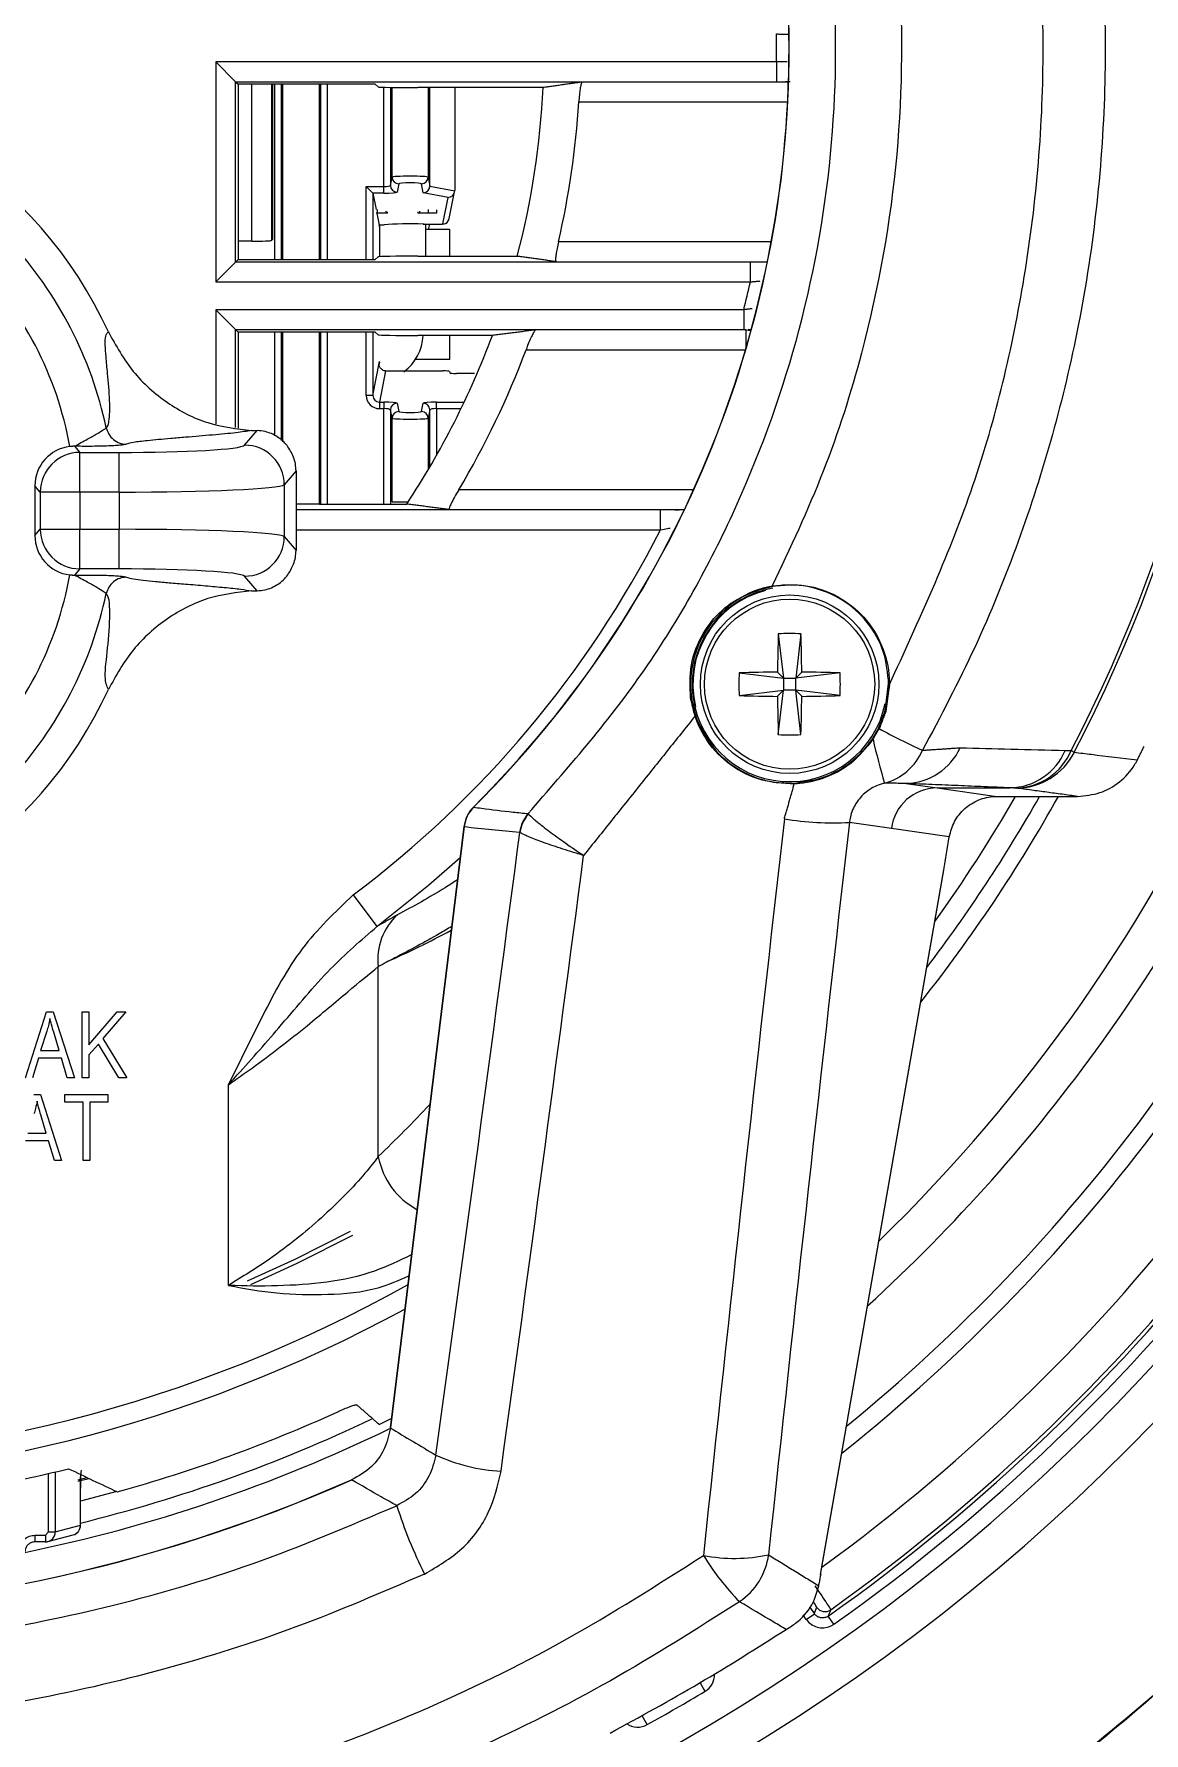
# Model space of a CAD drawing. Extents: x 11 to 120, y 2 to 94.
# Drawn here: x 114.49 to 116.169, y 37.97 to 40.54 of the extents above; entities that cross this region are included whole.
import ezdxf

# ---------------------------------------------------------------- set-up
doc = ezdxf.new("R2010")
doc.units = 0
doc.header["$MEASUREMENT"] = 0
doc.linetypes.add('SLD-Solid', pattern=[0])
doc.layers.add('OBJECT', color=7, linetype='CONTINUOUS')

msp = doc.modelspace()

# ---------------------------------------------------------------- linework, layer by layer
at = {"layer": 'OBJECT', "color": 7, "linetype": 'SLD-Solid', "lineweight": 15}
for p, q in [((115.6132, 40.4978), (114.7652, 40.4978)), ((114.7652, 40.4978), (114.7652, 40.165)), ((114.7652, 40.4978), (114.7952, 40.4678)), ((115.6132, 40.4978), (115.6132, 40.4678)), ((114.7952, 40.4678), (115.6132, 40.4678)), ((114.7952, 40.195), (114.7952, 40.4678)), ((114.7952, 40.4678), (114.7989, 40.4641)), ((115.0064, 40.4641), (114.7989, 40.4641)), ((114.7989, 40.4641), (114.7989, 40.1987)), ((114.8195, 40.2266), (114.8195, 40.4641)), ((114.8495, 40.4641), (114.8495, 40.2277)), ((114.8516, 40.2298), (114.8516, 40.4641)), ((114.8543, 40.1987), (114.8543, 40.4641)), ((114.8643, 40.4641), (114.8643, 40.1987)), ((114.8668, 40.1987), (114.8668, 40.4641)), ((114.9214, 40.4641), (114.9214, 40.1987)), ((114.9239, 40.1987), (114.9239, 40.4641)), ((114.9339, 40.4641), (114.9339, 40.1987)), ((115.0064, 40.4641), (115.0106, 40.4599)), ((115.0193, 40.3091), (115.0193, 40.4594)), ((115.0293, 40.4592), (115.0293, 40.3108)), ((115.0318, 40.3233), (115.0318, 40.4592)), ((115.2602, 40.4589), (115.0706, 40.4589)), ((115.0864, 40.4589), (115.0864, 40.3233)), ((115.0891, 40.3099), (115.0891, 40.4589)), ((115.1266, 40.4589), (115.1266, 40.303)), ((115.6309, 40.4673), (115.3195, 40.4673)), ((115.6309, 40.4542), (115.6309, 40.4673)), ((115.3143, 40.4373), (115.6302, 40.4373)), ((114.9928, 40.3091), (115.0193, 40.3091)), ((115.0027, 40.2991), (114.9928, 40.3091)), ((114.9928, 40.1987), (114.9928, 40.3091)), ((115.0028, 40.299), (115.0027, 40.2991)), ((115.0193, 40.2991), (115.0027, 40.2991)), ((115.0028, 40.299), (115.0077, 40.2743)), ((115.0028, 40.299), (115.0028, 40.1987)), ((115.0193, 40.2991), (115.0193, 40.3091)), ((115.0293, 40.3108), (115.0318, 40.3233)), ((115.0418, 40.3134), (115.0393, 40.3008)), ((115.0791, 40.2998), (115.0764, 40.3134)), ((115.1166, 40.2928), (115.0791, 40.2998)), ((115.0864, 40.3233), (115.0891, 40.3099)), ((115.0891, 40.3096), (115.0891, 40.3099)), ((115.0891, 40.3096), (115.1266, 40.3026)), ((115.1184, 40.2607), (115.1264, 40.301)), ((115.1266, 40.3026), (115.1266, 40.303)), ((115.0092, 40.2743), (115.0092, 40.2689)), ((115.0864, 40.2743), (115.0864, 40.2689)), ((115.0991, 40.2738), (115.0991, 40.2689)), ((115.1086, 40.2527), (115.1166, 40.2928)), ((115.0092, 40.2689), (115.0077, 40.2689)), ((115.0088, 40.2689), (115.0123, 40.2513)), ((115.0224, 40.2689), (115.0092, 40.2689)), ((115.0123, 40.2513), (115.0199, 40.2513)), ((115.0128, 40.2487), (115.0123, 40.2513)), ((115.0128, 40.2513), (115.0128, 40.2031)), ((115.0224, 40.2719), (115.0224, 40.2689)), ((115.0247, 40.2689), (115.0224, 40.2689)), ((115.0247, 40.2689), (115.0247, 40.2709)), ((115.0709, 40.2709), (115.0709, 40.2689)), ((115.0732, 40.2689), (115.0709, 40.2689)), ((115.0732, 40.2719), (115.0732, 40.2689)), ((115.0864, 40.2689), (115.0732, 40.2689)), ((115.0787, 40.2523), (115.1036, 40.2523)), ((115.0803, 40.2523), (115.1036, 40.2523)), ((115.0828, 40.2039), (115.0828, 40.2523)), ((115.0991, 40.2689), (115.0864, 40.2689)), ((115.0871, 40.2443), (115.0891, 40.2523)), ((115.1036, 40.2523), (115.1086, 40.2527)), ((115.1036, 40.2523), (115.1036, 40.2523)), ((115.1177, 40.2592), (115.1184, 40.2607)), ((114.8195, 40.2266), (114.7989, 40.2266)), ((114.8495, 40.2277), (114.8516, 40.2298)), ((115.119, 40.2443), (115.0828, 40.2443)), ((115.119, 40.2039), (115.119, 40.2443)), ((115.6054, 40.2255), (115.2835, 40.2255)), ((114.7952, 40.195), (114.7989, 40.1987)), ((114.7989, 40.1987), (115.0064, 40.1987)), ((115.0106, 40.2029), (115.0064, 40.1987)), ((115.0706, 40.2039), (115.2213, 40.2039)), ((114.7652, 40.165), (114.7952, 40.195)), ((115.5738, 40.195), (114.7952, 40.195)), ((115.2799, 40.1955), (115.5996, 40.1955)), ((115.5738, 40.165), (115.5738, 40.195)), ((114.7652, 40.165), (115.5738, 40.165)), ((115.5636, 40.1228), (114.7652, 40.1228)), ((114.7652, 40.1228), (114.7952, 40.0928)), ((114.7652, 40.1228), (114.7652, 39.9499)), ((115.5636, 40.1228), (115.5636, 40.0928)), ((114.7952, 40.0928), (115.5636, 40.0928)), ((114.7952, 40.0928), (114.7989, 40.0891)), ((114.7952, 39.9445), (114.7952, 40.0928)), ((115.0064, 40.0891), (114.7989, 40.0891)), ((114.7989, 40.0891), (114.7989, 39.9438)), ((114.8543, 39.9323), (114.8543, 40.0891)), ((114.8643, 40.0891), (114.8643, 39.9252)), ((114.8668, 39.923), (114.8668, 40.0891)), ((114.9214, 40.0891), (114.9214, 39.8289)), ((114.9239, 39.8289), (114.9239, 40.0891)), ((114.9339, 40.0891), (114.9339, 39.8289)), ((114.9928, 39.9933), (114.9928, 40.0891)), ((115.0028, 40.0891), (115.0028, 39.9933)), ((115.0064, 40.0891), (115.0106, 40.0849)), ((115.1835, 40.0839), (115.0706, 40.0839)), ((115.119, 40.0475), (115.119, 40.0839)), ((115.5674, 40.0923), (115.249, 40.0923)), ((115.5674, 40.0654), (115.5674, 40.0923)), ((115.575, 40.0924), (115.5704, 40.0928)), ((115.0028, 39.9933), (115.013, 40.0447)), ((115.013, 40.0439), (115.0123, 40.0404)), ((115.119, 40.0475), (115.0666, 40.0475)), ((115.2344, 40.0623), (115.5665, 40.0623)), ((115.0221, 40.0304), (115.0127, 39.9832)), ((115.0217, 40.0304), (115.0221, 40.0304)), ((115.0221, 40.0304), (115.1087, 40.0304)), ((115.1187, 40.0295), (115.1191, 40.0273)), ((115.0028, 39.9933), (114.9928, 39.9933)), ((115.0127, 39.9832), (115.0193, 39.9832)), ((115.0127, 39.9832), (115.0127, 39.9732)), ((115.0193, 39.9732), (115.0127, 39.9732)), ((115.0193, 39.9832), (115.0193, 39.9732)), ((115.0193, 39.8289), (115.0193, 39.9732)), ((115.0293, 39.9715), (115.0293, 39.8289)), ((115.0318, 39.9589), (115.0293, 39.9715)), ((115.0393, 39.9815), (115.0418, 39.9688)), ((115.0764, 39.9688), (115.0789, 39.9815)), ((115.0889, 39.9715), (115.0864, 39.9589)), ((115.0889, 39.885), (115.0889, 39.9715)), ((115.0989, 39.9732), (115.0989, 39.9832)), ((115.0989, 39.9832), (115.141, 39.9832)), ((115.0989, 39.9732), (115.0989, 39.9023)), ((115.1362, 39.9732), (115.0989, 39.9732)), ((114.8088, 39.918), (114.8277, 39.94)), ((115.0318, 39.8325), (115.0318, 39.9589)), ((115.0864, 39.9589), (115.0864, 39.8807)), ((114.5515, 39.9164), (114.5595, 39.907)), ((114.5595, 39.8471), (114.5595, 39.907)), ((114.5595, 39.907), (114.6191, 39.907)), ((114.6191, 39.8471), (114.6191, 39.907)), ((114.8866, 39.879), (114.8687, 39.8581)), ((114.8866, 39.879), (114.8866, 39.8189)), ((114.4996, 39.8471), (114.4916, 39.8565)), ((114.4916, 39.8565), (114.4916, 39.7813)), ((114.4996, 39.8471), (114.4996, 39.7907)), ((114.5595, 39.8471), (114.4996, 39.8471)), ((114.5595, 39.8471), (114.5595, 39.7907)), ((114.6191, 39.8471), (114.5595, 39.8471)), ((114.6191, 39.8471), (114.6191, 39.7907)), ((114.8687, 39.8581), (114.8687, 39.7797)), ((115.4878, 39.8505), (115.1327, 39.8505)), ((115.4379, 39.82), (114.8866, 39.82)), ((114.8866, 39.8189), (114.8866, 39.7588)), ((114.922, 39.8289), (115.0539, 39.8289)), ((115.1186, 39.8205), (115.4739, 39.8205)), ((115.4379, 39.79), (115.4379, 39.82)), ((114.4916, 39.7813), (114.4996, 39.7907)), ((114.4996, 39.7907), (114.5595, 39.7907)), ((114.5595, 39.7907), (114.6191, 39.7907)), ((114.5595, 39.7308), (114.5595, 39.7907)), ((114.6191, 39.7308), (114.6191, 39.7907)), ((114.8866, 39.79), (115.4379, 39.79)), ((114.8687, 39.7797), (114.8866, 39.7588)), ((114.5595, 39.7308), (114.5515, 39.7214)), ((114.6191, 39.7308), (114.5595, 39.7308)), ((114.8277, 39.6978), (114.8088, 39.7198)), ((115.5549, 39.6844), (115.5448, 39.6777)), ((115.616, 39.6327), (115.6238, 39.5657)), ((115.6502, 39.6327), (115.6423, 39.5657)), ((115.5568, 39.5735), (115.6238, 39.5657)), ((115.6238, 39.5657), (115.6147, 39.5748)), ((115.6238, 39.5657), (115.6238, 39.5472)), ((115.6238, 39.5657), (115.6423, 39.5657)), ((115.6515, 39.5748), (115.6423, 39.5657)), ((115.7094, 39.5735), (115.6423, 39.5657)), ((115.6423, 39.5472), (115.6423, 39.5657)), ((115.5568, 39.5393), (115.6238, 39.5472)), ((115.6147, 39.5381), (115.6238, 39.5472)), ((115.616, 39.4801), (115.6238, 39.5472)), ((115.6423, 39.5472), (115.6238, 39.5472)), ((115.6423, 39.5472), (115.6515, 39.5381)), ((115.7094, 39.5393), (115.6423, 39.5472)), ((115.6502, 39.4801), (115.6423, 39.5472)), ((116.0589, 39.456), (116.0637, 39.4535)), ((115.8093, 39.4063), (115.8561, 39.3996)), ((115.8561, 39.3996), (115.9667, 39.3996)), ((115.8561, 39.3996), (115.9464, 39.3867)), ((115.9464, 39.3867), (116.0685, 39.3867)), ((115.1549, 39.3706), (115.155, 39.3704)), ((115.1405, 39.3412), (115.0288, 38.4315)), ((115.1409, 39.3412), (115.0292, 38.4314)), ((115.1409, 39.3412), (115.1405, 39.3412)), ((115.7871, 39.3381), (115.7236, 39.3472)), ((115.8746, 39.3256), (115.7871, 39.3381)), ((115.68, 38.2099), (115.8662, 39.2756)), ((115.68, 38.2093), (115.8662, 39.2751)), ((115.8662, 39.2751), (115.8662, 39.2756)), ((114.9731, 39.2378), (115.009, 39.19)), ((115.0109, 38.8417), (115.0109, 39.1293)), ((114.4773, 38.9609), (114.5093, 39.0609)), ((114.5093, 39.0609), (114.5194, 39.0609)), ((114.5194, 39.0609), (114.5514, 38.9609)), ((114.5631, 38.9609), (114.5631, 39.0609)), ((114.5631, 39.0609), (114.5734, 39.0609)), ((114.5734, 39.0111), (114.6159, 39.0609)), ((114.5734, 39.0609), (114.5734, 39.0111)), ((114.6291, 39.0609), (114.5946, 39.0203)), ((114.6159, 39.0609), (114.6291, 39.0609)), ((114.5097, 39.0316), (114.5003, 39.0025)), ((114.5284, 39.0025), (114.52, 39.0299)), ((114.5946, 39.0203), (114.6306, 38.9609)), ((114.4969, 38.9908), (114.4882, 38.9609)), ((114.5318, 38.9908), (114.4969, 38.9908)), ((114.5003, 39.0025), (114.5284, 39.0025)), ((114.5406, 38.9609), (114.5318, 38.9908)), ((114.5876, 39.0121), (114.5734, 38.9956)), ((114.5734, 38.9956), (114.5734, 38.9609)), ((114.6187, 38.9609), (114.5876, 39.0121)), ((114.5514, 38.9609), (114.5406, 38.9609)), ((114.5734, 38.9609), (114.5631, 38.9609)), ((114.6306, 38.9609), (114.6187, 38.9609)), ((114.7843, 38.6471), (114.7843, 38.9506)), ((114.4898, 38.9359), (114.4999, 38.9359)), ((114.4999, 38.9359), (114.5319, 38.8359)), ((114.5371, 38.9242), (114.5371, 38.9359)), ((114.5371, 38.9359), (114.602, 38.9359)), ((114.5644, 38.9242), (114.5371, 38.9242)), ((114.5644, 38.8359), (114.5644, 38.9242)), ((114.602, 38.9242), (114.5747, 38.9242)), ((114.5747, 38.9242), (114.5747, 38.8359)), ((114.602, 38.9359), (114.602, 38.9242)), ((114.5089, 38.8775), (114.5006, 38.9049)), ((114.5123, 38.8658), (114.4774, 38.8658)), ((114.4808, 38.8775), (114.5089, 38.8775)), ((114.5211, 38.8359), (114.5123, 38.8658)), ((114.5319, 38.8359), (114.5211, 38.8359)), ((114.5747, 38.8359), (114.5644, 38.8359)), ((115.0121, 38.4368), (115.0306, 38.4458)), ((115.0292, 38.4314), (115.0288, 38.4315)), ((114.5124, 38.274), (114.5124, 38.3625)), ((114.5224, 38.3649), (114.5224, 38.274)), ((114.5568, 38.3507), (114.5734, 38.3549)), ((114.557, 38.353), (114.5703, 38.3564)), ((114.5605, 38.2841), (114.5605, 38.3405)), ((114.5606, 38.3405), (114.5605, 38.3405)), ((114.5606, 38.2841), (114.5606, 38.3405)), ((114.6155, 38.3351), (114.5606, 38.3207)), ((114.4916, 38.269), (114.5074, 38.269)), ((114.4916, 38.269), (114.4916, 38.259)), ((114.5074, 38.269), (114.5124, 38.274)), ((114.5074, 38.269), (114.5074, 38.259)), ((114.5112, 38.2595), (114.5494, 38.2696)), ((114.5124, 38.274), (114.5224, 38.274)), ((114.5224, 38.274), (114.5605, 38.2841)), ((114.5606, 38.2841), (114.5605, 38.2841)), ((114.5074, 38.259), (114.4916, 38.259)), ((115.68, 38.2093), (115.68, 38.2099)), ((115.6582, 38.1418), (115.6534, 38.1487)), ((115.6582, 38.1418), (115.6705, 38.1504)), ((115.6631, 38.1609), (115.6705, 38.1504)), ((115.7001, 38.1345), (115.6915, 38.1468)), ((115.4976, 38.0457), (115.5051, 38.0331)), ((115.4098, 37.9966), (115.4176, 37.9825))]:
    msp.add_line(p, q, dxfattribs=at)
at = {"layer": 'OBJECT', "color": 7, "linetype": 'SLD-Solid', "lineweight": 15, "flags": 128}
for points in [[(115.1036, 40.2523), (115.1058, 40.2523), (115.1082, 40.2525), (115.1104, 40.2528), (115.1125, 40.2535), (115.1149, 40.2549), (115.1169, 40.2572), (115.1177, 40.2592)], [(115.1086, 40.2527), (115.1105, 40.2529), (115.1124, 40.2535), (115.1141, 40.2544), (115.1156, 40.2556), (115.1169, 40.2571), (115.1178, 40.2589), (115.1184, 40.2607), (115.1184, 40.2607)], [(115.5674, 40.0923), (115.5742, 40.0915), (115.5747, 40.0913)], [(115.7774, 39.5155), (115.783, 39.5614), (115.7827, 39.5666)], [(115.009, 39.19), (115.0869, 39.2523), (115.1348, 39.2945)], [(114.9685, 38.7284), (114.8849, 38.6862), (114.8126, 38.6535)], [(114.972, 38.7224), (114.8879, 38.6799), (114.8175, 38.648)]]:
    msp.add_lwpolyline(points, dxfattribs=at)
at = {"layer": 'OBJECT', "color": 7, "linetype": 'SLD-Solid', "lineweight": 15}
for radius in [0.135, 0.1287]:
    msp.add_circle((115.6331, 39.5564), radius, dxfattribs=at)
for centre, radius, start, end in [((114.0111, 40.5194), 1.6211, 314.8733, 45.1267), ((114.0111, 40.5194), 1.6214, 314.8733, 45.1267), ((114.0111, 40.5194), 2.3128, 332.557, 27.443), ((114.0111, 40.5194), 2.3074, 332.557, 27.443), ((114.0116, 40.5189), 1.6018, 359.2455, 0.7545), ((114.0116, 39.8189), 0.65, 24.5823, 155.4177), ((114.0116, 40.5189), 1.25, 345.4041, 357.2487), ((114.0116, 40.5189), 1.3053, 347.011, 356.4146), ((115.0393, 40.3108), 0.01, 180.2071, 270.0027), ((115.0418, 40.3234), 0.01, 180.2071, 270.0027), ((115.0764, 40.3234), 0.01, 269.9973, 359.7929), ((114.0116, 39.8189), 0.6012, 12.0302, 42.7145), ((114.0116, 39.8189), 0.5417, 10.3234, 44.5811), ((114.0116, 40.5189), 1.6018, 345.6831, 347.2353), ((115.0068, 40.0868), 0.072, 306.6644, 357.7072), ((114.0116, 40.5189), 1.25, 326.4957, 339.635), ((114.0116, 40.5189), 5.0469, 275.1971, 354.7076), ((114.0116, 40.5189), 1.3053, 329.1986, 339.5226), ((114.0116, 40.5189), 4.9469, 275.8814, 354.1042), ((114.0116, 40.5189), 4.8857, 276.0436, 353.9454), ((114.0116, 40.5189), 4.6263, 276.797, 353.2042), ((115.0393, 39.9715), 0.01, 89.9965, 179.7907), ((115.0418, 39.9589), 0.01, 89.9965, 179.7907), ((115.0764, 39.9589), 0.01, 0.2093, 90.0035), ((115.0789, 39.9715), 0.01, 0.2093, 90.0035), ((114.0116, 40.5189), 4.4142, 277.4822, 352.5206), ((114.8086, 39.8579), 0.0601, 0.2283, 89.8001), ((114.5598, 39.8469), 0.0601, 90.1999, 179.7717), ((114.5598, 39.791), 0.0601, 180.2283, 269.8001), ((114.0116, 40.5189), 1.6018, 306.8896, 332.931), ((114.8086, 39.7799), 0.0601, 270.1999, 359.7717), ((114.0116, 39.8189), 0.5417, 315.4189, 349.6766), ((114.0116, 39.8189), 0.6012, 317.2855, 347.9698), ((115.6331, 39.5564), 0.1474, 99.9104, 348.6768), ((115.6331, 39.5564), 0.1464, 104.4485, 193.4275), ((115.6351, 39.7098), 0.0287, 189.5728, 191.4771), ((115.5456, 39.6794), 0.00188, 203.489, 246.2109), ((115.5456, 39.6794), 0.00182, 202.6981, 246.9045), ((117.7469, 39.5584), 2.1322, 178.0047, 179.5614), ((115.6331, 39.3044), 0.3287, 87.0143, 92.9857), ((113.5193, 39.5584), 2.1322, 0.4386, 1.9953), ((115.8851, 39.5564), 0.3287, 177.0143, 182.9857), ((115.6311, 37.4426), 2.1322, 90.4386, 91.9953), ((115.6351, 37.4426), 2.1322, 88.0047, 89.5614), ((115.3811, 39.5564), 0.3287, 357.0143, 2.9857), ((115.7839, 39.5605), 0.00456, 260.3551, 272.9715), ((114.0116, 39.8189), 0.65, 204.5823, 335.4177), ((115.4843, 39.5315), 0.00387, 85.3572, 102.6561), ((115.4843, 39.5312), 0.00379, 85.4012, 103.061), ((115.6331, 39.5564), 0.15, 188.0526, 202.6139), ((115.6311, 41.6702), 2.1322, 268.0047, 269.5614), ((117.7469, 39.5544), 2.1322, 180.4386, 181.9953), ((113.5193, 39.5544), 2.1322, 358.0047, 359.5614), ((115.6351, 41.6702), 2.1322, 270.4386, 271.9953), ((115.4888, 39.5126), 0.00469, 285.5014, 297.9774), ((114.0116, 40.5189), 2.841, 306.0134, 339.2386), ((114.0116, 40.5189), 2.901, 305.4751, 339.7287), ((114.0116, 40.5189), 2.7223, 308.6592, 338.2371), ((115.7792, 39.5187), 0.00371, 240.9884, 258.913), ((115.7793, 39.519), 0.00356, 240.7625, 259.421), ((114.0116, 40.5189), 3.0068, 273.8025, 340.2009), ((114.0116, 40.5189), 2.9472, 273.9337, 339.5632), ((115.4919, 39.5034), 0.00479, 289.2733, 301.5488), ((115.492, 39.503), 0.00499, 289.7599, 301.5418), ((115.6331, 39.8084), 0.3287, 267.0143, 272.9857), ((114.0116, 40.5189), 2.9067, 305.3048, 339.3669), ((114.0116, 40.5189), 2.9217, 305.3048, 339.3669), ((114.0116, 40.5189), 2.6951, 309.3168, 337.3213), ((114.0116, 40.5189), 2.5781, 312.4315, 336.1759), ((115.7707, 39.4943), 0.00541, 234.4284, 247.2036), ((114.0116, 40.5189), 2.5186, 314.2236, 335.8244), ((116.1383, 40.1451), 0.7528, 240.5869, 246.1726), ((115.7598, 39.4746), 0.00166, 204.3125, 248.2292), ((116.9522, 39.7504), 1.2248, 193.0884, 196.3001), ((115.7525, 39.4927), 0.0894, 285.6603, 336.0862), ((115.8069, 39.499), 0.0927, 271.4966, 335.3084), ((115.9642, 39.4928), 0.0932, 271.5256, 336.9105), ((115.9731, 39.4924), 0.0932, 271.5272, 336.9951), ((115.9752, 39.4986), 0.0994, 270.2517, 332.9966), ((115.7345, 39.4103), 0.0945, 182.1841, 182.8289), ((115.8565, 39.3298), 0.0698, 90.3171, 173.1576), ((114.0116, 40.5189), 2.3227, 321.579, 330.8258), ((114.0116, 40.5189), 2.2979, 322.7397, 330.4798), ((114.0116, 40.5189), 2.2663, 324.3282, 330.0261), ((115.1902, 39.3351), 0.05, 134.8733, 173), ((115.1908, 39.3351), 0.0502, 135.3225, 173.0262), ((115.2746, 39.3265), 0.0502, 137.0799, 173.0524), ((115.275, 39.3255), 0.0503, 136.6578, 172.1924), ((115.7008, 39.8335), 0.4868, 261.0573, 272.6892), ((115.101, 39.1404), 0.0908, 132.1677, 187.0342), ((115.1243, 38.8634), 0.1154, 190.8197, 241.614), ((114.0116, 40.5189), 2.1425, 240.8117, 299.1554), ((114.0116, 40.5189), 2.1724, 241.3863, 298.5815), ((114.0116, 40.5189), 2.2663, 285.4748, 294.4557), ((114.0116, 40.5189), 2.3227, 281.5486, 295.9658), ((114.0116, 40.5189), 2.2979, 283.8214, 295.5051), ((115.2135, 38.6439), 0.2786, 245.5444, 266.5355), ((114.0111, 40.5194), 2.3696, 246.1107, 293.8893), ((114.0111, 40.5194), 2.3693, 246.1107, 293.8893), ((114.0116, 40.5189), 2.2138, 282.1253, 283.8785), ((114.7598, 38.3458), 0.1993, 173.8022, 181.5423), ((115.6608, 38.5061), 0.6508, 197.1865, 207.0214), ((114.5456, 38.2841), 0.015, 284.7243, 0), ((114.5455, 38.284), 0.015, 284.7749, 0.1129), ((115.5494, 38.4886), 0.2545, 259.4389, 281.7595), ((115.8362, 38.4428), 0.3911, 211.5027, 224.5079), ((115.5013, 38.2525), 0.1008, 303.7444, 352.5901), ((115.6865, 38.1686), 0.015, 215.0256, 305.4387), ((115.4897, 38.0588), 0.03, 300.9982, 0), ((114.0116, 40.5189), 2.9, 299.0018, 300.9982), ((115.4031, 38.0088), 0.03, 236.7853, 299.0018)]:
    msp.add_arc(centre, radius, start, end, dxfattribs=at)
for centre, major_axis, ratio, start_param, end_param in [((115.0706, 40.46), (0.06, 0), 0.017455, 3.159046, 4.712389), ((115.0591, 40.3233), (0.0273, 0), 0.055478, 0.017453, 3.124139), ((115.0193, 40.3108), (0.01, 0), 0.174977, 4.712389, 6.265732), ((115.0193, 40.3009), (0.02, 0), 0.087489, 4.712389, 6.265732), ((115.0591, 40.3133), (0.0173, 0), 0.087489, 0.017453, 3.124139), ((115.0791, 40.3097), (0.00707, 0.00716), 0.980059, 3.930858, 5.464654), ((115.1166, 40.3028), (0.00837, 0.00566), 0.980059, 4.127026, 5.660822), ((115.0566, 40.2484), (0.05, 0), 0.087489, 1.113912, 2.39383), ((114.8195, 40.2277), (0.03, 0), 0.034921, 4.712389, 6.248279), ((115.0706, 40.2029), (0.06, 0), 0.017455, 1.570796, 3.124139), ((115.0706, 40.085), (0.06, 0), 0.017455, 3.159046, 4.712389), ((115.1087, 40.0295), (0.01, 0), 0.088095, 0.017453, 1.570796), ((115.1291, 40.0273), (0.01, 0), 0.088095, 3.159046, 4.712389), ((115.0128, 39.9933), (-0.0039, -0.0197), 0.995992, 4.908761, 6.478026), ((115.0128, 39.9933), (0.00197, 0.00993), 0.988086, 1.767169, 3.336433), ((115.0193, 39.9814), (0.02, 0), 0.088095, 0.017453, 1.570796), ((115.0193, 39.9715), (0.01, 0), 0.17619, 0.017453, 1.570796), ((115.0591, 39.9689), (0.0173, 0), 0.088095, 3.159046, 6.265732), ((115.0989, 39.9814), (0.02, 0), 0.088095, 1.570796, 3.124139), ((115.0989, 39.9715), (0.01, 0), 0.17619, 1.570796, 3.124139), ((115.0591, 39.9589), (0.0273, 0), 0.055863, 3.159046, 6.265732), ((114.5517, 39.8563), (-0.0392, 0.0457), 0.996772, 5.693036, 7.143921), ((114.6191, 39.9186), (0.19, 0), 0.061163, 4.712389, 6.230825), ((114.8276, 39.8801), (-0.0224, 0.056), 0.973344, 4.322385, 4.678271), ((114.6191, 39.8587), (0.25, 0), 0.046484, 4.712389, 6.230825), ((114.922, 39.8268), (0.12, 0), 0.017455, 1.570796, 1.857742), ((114.6191, 39.7791), (0.25, 0), 0.046484, 0.05236, 1.570796), ((114.5517, 39.7815), (-0.0392, -0.0457), 0.996772, 5.42245, 6.873335), ((114.8276, 39.7577), (0.0224, 0.056), 0.973344, 4.746507, 5.102393), ((114.6191, 39.7192), (0.19, 0), 0.061163, 0.05236, 1.570796), ((117.9, 40.5194), (2.1532, 17.375), 0.121162, 1.653006, 1.717455), ((113.2402, 40.5315), (2.1536, 17.275), 0.121842, 4.603323, 4.658113), ((115.2561, 40.3665), (1.6505, -0.2027), 0.620494, 4.718748, 4.769445), ((117.9985, 40.5073), (2.1536, 17.275), 0.121842, 1.653181, 1.717629), ((115.8336, 39.4652), (0.0611, 0.4899), 0.121842, 4.33034, 4.438599), ((113.3387, 40.5194), (2.1532, 17.375), 0.121162, 4.603148, 4.657017), ((114.3555, 40.5189), (1.5813, 0), 0.964711, 5.148081, 5.217901), ((114.2246, 40.5189), (1.6185, 0), 0.982242, 5.21966, 5.228125), ((113.2738, 40.5189), (2.4576, 0), 0.964711, 5.497371, 5.543275), ((119.8046, 39.8081), (6.3338, -0.7777), 0.437652, 3.913662, 3.930016), ((116.6682, 40.5189), (3.7283, 0), 0.701634, 4.105744, 4.129601), ((114.5074, 38.274), (-0.0038, 0.0145), 0.999219, 2.884026, 4.455979), ((115.714, 38.0126), (0.0636, 0.5099), 0.121842, 1.188747, 1.215796), ((111.1477, 38.5136), (4.278, 2.9955), 0.745432, 5.44596, 5.448167)]:
    msp.add_ellipse(centre, major_axis=major_axis, ratio=ratio, start_param=start_param, end_param=end_param, dxfattribs=at)
for points, knots in [([(115.2378, 39.3607), (115.2972, 39.429), (115.4177, 39.5676), (115.5533, 39.8106), (115.6514, 40.0759), (115.7026, 40.3542), (115.7064, 40.6389), (115.663, 40.9167), (115.5732, 41.1855), (115.4597, 41.3973), (115.3439, 41.5608), (115.2733, 41.6389), (115.2378, 41.6781)], [0, 0, 0, 0, 0.106181, 0.215248, 0.324491, 0.436948, 0.545406, 0.657031, 0.765163, 0.876393, 0.937925, 1, 1, 1, 1]), ([(115.8342, 41.5823), (115.8646, 41.5244), (115.9256, 41.4081), (115.9974, 41.2221), (116.0538, 41.028), (116.0903, 40.8353), (116.1091, 40.6476), (116.1123, 40.4658), (116.1001, 40.2821), (116.0646, 40.048), (116.0016, 39.8228), (115.9155, 39.6104), (115.8614, 39.5079), (115.8342, 39.4565)], [0, 0, 0, 0, 0.088396, 0.177531, 0.26901, 0.361303, 0.442162, 0.523579, 0.606757, 0.690543, 0.843256, 0.921374, 1, 1, 1, 1]), ([(115.7841, 39.5559), (115.8282, 39.6519), (115.9176, 39.8461), (115.9818, 40.1119), (116.0109, 40.3343), (116.019, 40.5103), (116.0124, 40.688), (115.9845, 40.9133), (115.9206, 41.1848), (115.83, 41.3827), (115.7841, 41.4829)], [0, 0, 0, 0, 0.158308, 0.320393, 0.4075, 0.494607, 0.584228, 0.67385, 0.834938, 1, 1, 1, 1]), ([(115.6068, 41.3338), (115.6221, 41.3023), (115.6809, 41.1816), (115.7567, 40.9563), (115.8054, 40.6586), (115.8033, 40.3541), (115.7566, 40.0937), (115.6875, 39.8762), (115.6338, 39.7623), (115.6068, 39.705)], [0, 0, 0, 0, 0.062214, 0.238483, 0.419893, 0.595629, 0.776478, 0.887615, 1, 1, 1, 1]), ([(115.3195, 40.4673), (115.319, 40.4669), (115.3182, 40.4661), (115.3168, 40.4607), (115.3156, 40.4528), (115.3148, 40.4445), (115.3144, 40.4392), (115.3143, 40.4373)], [0, 0, 0, 0, 0.21925, 0.438497, 0.657712, 0.876113, 1, 1, 1, 1]), ([(115.0803, 40.2523), (115.0803, 40.2523), (115.0798, 40.2522), (115.0792, 40.2522), (115.0787, 40.2523)], [0, 0, 0, 0, 0.05739, 1, 1, 1, 1]), ([(115.2835, 40.2255), (115.2827, 40.2222), (115.2812, 40.2154), (115.2797, 40.2063), (115.279, 40.1996), (115.2791, 40.1961), (115.2797, 40.1957), (115.2799, 40.1955)], [0, 0, 0, 0, 0.220859, 0.441926, 0.657693, 0.867325, 1, 1, 1, 1]), ([(114.5996, 39.9442), (114.6004, 39.9451), (114.6022, 39.9468), (114.6048, 39.9585), (114.6053, 39.9864), (114.6021, 40.0226), (114.5991, 40.0511), (114.5977, 40.0704), (114.598, 40.0845), (114.6011, 40.0877), (114.6027, 40.0893)], [0, 0, 0, 0, 0.057194, 0.119847, 0.300985, 0.50649, 0.642071, 0.760177, 0.881305, 1, 1, 1, 1]), ([(114.6027, 40.0893), (114.6142, 40.0685), (114.6374, 40.0269), (114.6907, 39.9803), (114.7521, 39.9479), (114.7968, 39.9428), (114.8193, 39.9402)], [0, 0, 0, 0, 0.249468, 0.499319, 0.749167, 1, 1, 1, 1]), ([(115.249, 40.0923), (115.2484, 40.0919), (115.2473, 40.0911), (115.2444, 40.0859), (115.2408, 40.0784), (115.2373, 40.07), (115.2352, 40.0644), (115.2344, 40.0623)], [0, 0, 0, 0, 0.207811, 0.415259, 0.632109, 0.861308, 1, 1, 1, 1]), ([(115.0217, 40.0304), (115.0206, 40.0306), (115.0185, 40.0309), (115.0157, 40.0326), (115.0137, 40.0349), (115.0127, 40.0371), (115.0123, 40.0389), (115.0123, 40.04), (115.0123, 40.0403), (115.0123, 40.0404)], [0, 0, 0, 0, 0.163975, 0.328263, 0.482697, 0.616251, 0.746877, 0.892798, 1, 1, 1, 1]), ([(114.5515, 39.9164), (114.5581, 39.92), (114.5706, 39.9269), (114.5857, 39.9354), (114.596, 39.9417), (114.5984, 39.9434), (114.5996, 39.9442)], [0, 0, 0, 0, 0.279798, 0.528308, 0.773256, 1, 1, 1, 1]), ([(114.5996, 39.9442), (114.6007, 39.9409), (114.6028, 39.9342), (114.6101, 39.9261), (114.6195, 39.9206), (114.6265, 39.9198), (114.6299, 39.9195)], [0, 0, 0, 0, 0.242686, 0.5, 0.757314, 1, 1, 1, 1]), ([(114.8193, 39.9402), (114.812, 39.939), (114.7965, 39.9366), (114.7602, 39.9333), (114.7257, 39.9304), (114.698, 39.9281), (114.6786, 39.9264), (114.6588, 39.9245), (114.6391, 39.9222), (114.633, 39.9204), (114.6299, 39.9195)], [0, 0, 0, 0, 0.15382, 0.32546, 0.503781, 0.600006, 0.681858, 0.763121, 0.884543, 1, 1, 1, 1]), ([(114.8828, 39.8999), (114.8799, 39.906), (114.874, 39.9183), (114.8585, 39.9317), (114.8424, 39.9388), (114.8317, 39.9397), (114.8277, 39.94)], [0, 0, 0, 0, 0.272657, 0.546141, 0.8274, 1, 1, 1, 1]), ([(114.6299, 39.9195), (114.6291, 39.9192), (114.6274, 39.9186), (114.6206, 39.9178), (114.6116, 39.9172), (114.6005, 39.9167), (114.5882, 39.9163), (114.5755, 39.9162), (114.563, 39.9162), (114.5553, 39.9163), (114.5515, 39.9164)], [0, 0, 0, 0, 0.134538, 0.269902, 0.400283, 0.530277, 0.653313, 0.775196, 0.888139, 1, 1, 1, 1]), ([(115.1327, 39.8505), (115.1306, 39.8468), (115.1262, 39.8394), (115.1213, 39.8301), (115.1186, 39.8238), (115.1179, 39.821), (115.1184, 39.8206), (115.1186, 39.8205)], [0, 0, 0, 0, 0.259509, 0.520202, 0.708476, 0.89739, 1, 1, 1, 1]), ([(115.0318, 39.8325), (115.0322, 39.8325), (115.0332, 39.8325), (115.0395, 39.8325), (115.0475, 39.8325), (115.0534, 39.8325), (115.0558, 39.8325)], [0, 0, 0, 0, 0.271756, 0.543512, 0.815269, 1, 1, 1, 1]), ([(115.466, 39.8199), (115.4616, 39.8199), (115.4525, 39.82), (115.4429, 39.82), (115.4379, 39.82)], [0, 0, 0, 0, 0.48473, 1, 1, 1, 1]), ([(115.4379, 39.79), (115.4416, 39.7907), (115.4465, 39.7916), (115.4513, 39.7924), (115.4526, 39.7926)], [0, 0, 0, 0, 0.730015, 1, 1, 1, 1]), ([(114.8277, 39.6978), (114.8316, 39.6981), (114.8425, 39.699), (114.8592, 39.7064), (114.8746, 39.7202), (114.8802, 39.7324), (114.8828, 39.7379)], [0, 0, 0, 0, 0.168845, 0.462583, 0.75322, 1, 1, 1, 1]), ([(114.5515, 39.7214), (114.5553, 39.7215), (114.563, 39.7216), (114.5755, 39.7216), (114.5882, 39.7215), (114.6005, 39.7212), (114.6115, 39.7206), (114.6206, 39.72), (114.6274, 39.7192), (114.6291, 39.7186), (114.6299, 39.7183)], [0, 0, 0, 0, 0.111767, 0.224799, 0.346483, 0.469718, 0.599498, 0.730092, 0.865351, 1, 1, 1, 1]), ([(114.5996, 39.6936), (114.5984, 39.6944), (114.596, 39.6961), (114.5857, 39.7024), (114.5706, 39.7109), (114.5581, 39.7178), (114.5515, 39.7214)], [0, 0, 0, 0, 0.227829, 0.470201, 0.72004, 1, 1, 1, 1]), ([(114.6299, 39.7183), (114.6265, 39.718), (114.6195, 39.7172), (114.6101, 39.7117), (114.6028, 39.7036), (114.6007, 39.6969), (114.5996, 39.6936)], [0, 0, 0, 0, 0.242686, 0.5, 0.757314, 1, 1, 1, 1]), ([(114.6299, 39.7183), (114.6329, 39.7174), (114.6382, 39.7158), (114.6554, 39.7137), (114.6739, 39.7118), (114.6956, 39.7099), (114.7213, 39.7078), (114.7499, 39.7054), (114.7786, 39.7028), (114.8032, 39.7003), (114.8142, 39.6985), (114.8193, 39.6976)], [0, 0, 0, 0, 0.115434, 0.204199, 0.296296, 0.390311, 0.496175, 0.628006, 0.757037, 0.887489, 1, 1, 1, 1]), ([(114.6027, 39.5485), (114.6004, 39.5535), (114.5958, 39.5637), (114.6021, 39.6109), (114.6055, 39.6552), (114.6044, 39.6856), (114.6012, 39.691), (114.5996, 39.6936)], [0, 0, 0, 0, 0.239384, 0.493145, 0.754611, 0.880287, 1, 1, 1, 1]), ([(114.8193, 39.6976), (114.7969, 39.6951), (114.7523, 39.6899), (114.6909, 39.6577), (114.6375, 39.6111), (114.6143, 39.5694), (114.6027, 39.5485)], [0, 0, 0, 0, 0.249632, 0.499592, 0.749409, 1, 1, 1, 1]), ([(115.544, 39.6787), (115.5583, 39.6873), (115.5779, 39.6991), (115.6006, 39.7038), (115.6068, 39.705)], [0, 0, 0, 0, 0.729925, 1, 1, 1, 1]), ([(115.607, 39.7041), (115.5907, 39.6997), (115.5684, 39.6937), (115.5499, 39.6811), (115.5449, 39.6778)], [0, 0, 0, 0, 0.730797, 1, 1, 1, 1]), ([(115.6068, 39.705), (115.6238, 39.7064), (115.6578, 39.709), (115.7068, 39.6913), (115.7473, 39.6596), (115.7749, 39.616), (115.7837, 39.5792), (115.784, 39.5591), (115.7841, 39.5559)], [0, 0, 0, 0, 0.192555, 0.385109, 0.577707, 0.770474, 0.963486, 1, 1, 1, 1]), ([(115.7831, 39.556), (115.7815, 39.5729), (115.7783, 39.6066), (115.7525, 39.6516), (115.7144, 39.6859), (115.6669, 39.7054), (115.6296, 39.7077), (115.61, 39.7046), (115.607, 39.7041)], [0, 0, 0, 0, 0.19323, 0.386467, 0.579539, 0.772364, 0.965005, 1, 1, 1, 1]), ([(115.4834, 39.5353), (115.4826, 39.5522), (115.481, 39.5858), (115.4995, 39.6324), (115.5231, 39.6624), (115.5393, 39.6751), (115.5438, 39.6786)], [0, 0, 0, 0, 0.309278, 0.616002, 0.89125, 1, 1, 1, 1]), ([(115.5448, 39.6777), (115.5325, 39.6667), (115.5081, 39.6451), (115.4877, 39.6007), (115.4819, 39.5636), (115.4839, 39.5424), (115.4846, 39.5354)], [0, 0, 0, 0, 0.307575, 0.605514, 0.870211, 1, 1, 1, 1]), ([(115.6401, 39.4056), (115.6231, 39.4065), (115.589, 39.4082), (115.5429, 39.4321), (115.5106, 39.464), (115.4984, 39.4887), (115.4937, 39.4983)], [0, 0, 0, 0, 0.275398, 0.550788, 0.826421, 1, 1, 1, 1]), ([(115.4946, 39.4987), (115.5027, 39.4838), (115.5187, 39.4539), (115.5599, 39.4226), (115.6023, 39.4072), (115.6296, 39.4068), (115.6401, 39.4067)], [0, 0, 0, 0, 0.276326, 0.552665, 0.828652, 1, 1, 1, 1]), ([(115.6401, 39.4067), (115.6566, 39.409), (115.6876, 39.4135), (115.726, 39.4369), (115.7474, 39.4583), (115.7563, 39.4711), (115.7583, 39.4739)], [0, 0, 0, 0, 0.352536, 0.661542, 0.924397, 1, 1, 1, 1]), ([(115.7592, 39.4731), (115.7488, 39.4601), (115.7306, 39.4372), (115.6906, 39.4146), (115.6609, 39.4069), (115.643, 39.4058), (115.6401, 39.4056)], [0, 0, 0, 0, 0.353797, 0.623722, 0.940059, 1, 1, 1, 1]), ([(115.8911, 39.4603), (115.9167, 39.4596), (115.9699, 39.4583), (116.0226, 39.4569), (116.0499, 39.4562)], [0, 0, 0, 0, 0.480478, 1, 1, 1, 1]), ([(116.0637, 39.4535), (116.0723, 39.4525), (116.1042, 39.4486), (116.1359, 39.4447), (116.1591, 39.4419)], [0, 0, 0, 0, 0.269854, 1, 1, 1, 1]), ([(116.0685, 39.3867), (116.08, 39.3878), (116.1028, 39.39), (116.1332, 39.4075), (116.1509, 39.4268), (116.1577, 39.4394), (116.1591, 39.4419)], [0, 0, 0, 0, 0.30705, 0.614016, 0.922363, 1, 1, 1, 1]), ([(115.7766, 39.4067), (115.7744, 39.4061), (115.7645, 39.4034), (115.7483, 39.3945), (115.7326, 39.377), (115.7254, 39.3601), (115.724, 39.35), (115.7236, 39.3472)], [0, 0, 0, 0, 0.080939, 0.365196, 0.637409, 0.898732, 1, 1, 1, 1]), ([(115.8746, 39.3256), (115.8767, 39.3335), (115.8809, 39.3493), (115.897, 39.3691), (115.9183, 39.3825), (115.9359, 39.3865), (115.9452, 39.3866), (115.9464, 39.3867)], [0, 0, 0, 0, 0.245139, 0.490501, 0.730317, 0.965345, 1, 1, 1, 1]), ([(115.155, 39.3704), (115.159, 39.3699), (115.1789, 39.3672), (115.2065, 39.3639), (115.2302, 39.3615), (115.2378, 39.3607)], [0, 0, 0, 0, 0.144675, 0.723378, 1, 1, 1, 1]), ([(115.2384, 39.36), (115.2403, 39.3579), (115.2442, 39.3537), (115.2611, 39.3402), (115.284, 39.3232), (115.3054, 39.3082), (115.3181, 39.2996), (115.3214, 39.2974), (115.3215, 39.2973)], [0, 0, 0, 0, 0.228228, 0.456399, 0.686137, 0.918664, 0.996837, 1, 1, 1, 1]), ([(115.3215, 39.2973), (115.3214, 39.2974), (115.3176, 39.2985), (115.3029, 39.3029), (115.2781, 39.3108), (115.2515, 39.3202), (115.2319, 39.328), (115.2274, 39.3309), (115.2251, 39.3323)], [0, 0, 0, 0, 0.003162, 0.08142, 0.31407, 0.54381, 0.771874, 1, 1, 1, 1]), ([(115.1306, 39.2606), (115.1244, 39.2566), (115.0944, 39.237), (115.0641, 39.2206), (115.0401, 39.2077)], [0, 0, 0, 0, 0.206533, 1, 1, 1, 1]), ([(114.9731, 39.2378), (114.9458, 39.2118), (114.8904, 39.1588), (114.8358, 39.0559), (114.8019, 38.9859), (114.7844, 38.9508), (114.7843, 38.9506)], [0, 0, 0, 0, 0.324519, 0.659805, 0.9981, 1, 1, 1, 1]), ([(114.7843, 38.9506), (114.7845, 38.9507), (114.7855, 38.9518), (114.79, 38.9568), (114.8171, 38.9867), (114.8681, 39.0445), (114.9333, 39.1241), (114.985, 39.1692), (115.009, 39.19)], [0, 0, 0, 0, 0.002191, 0.013463, 0.059638, 0.364667, 0.706177, 1, 1, 1, 1]), ([(115.122, 39.19), (115.1157, 39.1863), (115.0872, 39.1692), (115.0547, 39.152), (115.0279, 39.1384), (115.0234, 39.1362), (115.0229, 39.1359)], [0, 0, 0, 0, 0.189225, 0.8661, 0.982734, 1, 1, 1, 1]), ([(114.7843, 38.9506), (114.7963, 38.959), (114.8379, 38.9881), (114.9009, 39.037), (114.9674, 39.0936), (114.9966, 39.1175), (115.0109, 39.1293)], [0, 0, 0, 0, 0.130798, 0.454343, 0.731133, 1, 1, 1, 1]), ([(114.5144, 39.0505), (114.5137, 39.0469), (114.5124, 39.0405), (114.5105, 39.0343), (114.5097, 39.0316)], [0, 0, 0, 0, 0.559989, 1, 1, 1, 1]), ([(114.52, 39.0299), (114.5189, 39.0337), (114.5168, 39.0406), (114.5151, 39.0475), (114.5144, 39.0505)], [0, 0, 0, 0, 0.560012, 1, 1, 1, 1]), ([(114.4949, 38.9255), (114.4942, 38.9219), (114.4929, 38.9155), (114.4911, 38.9093), (114.4902, 38.9066)], [0, 0, 0, 0, 0.559989, 1, 1, 1, 1]), ([(114.5006, 38.9049), (114.4994, 38.9087), (114.4974, 38.9156), (114.4956, 38.9225), (114.4949, 38.9255)], [0, 0, 0, 0, 0.560012, 1, 1, 1, 1]), ([(115.0109, 38.8417), (115.0045, 38.8335), (114.9826, 38.8053), (114.9292, 38.7509), (114.8566, 38.6916), (114.8054, 38.6601), (114.7843, 38.6471)], [0, 0, 0, 0, 0.139376, 0.476221, 0.783717, 1, 1, 1, 1]), ([(115.0609, 38.693), (115.0426, 38.6842), (114.9796, 38.6542), (114.8834, 38.6456), (114.8093, 38.6458), (114.7846, 38.6471), (114.7843, 38.6471)], [0, 0, 0, 0, 0.214999, 0.739089, 0.997537, 1, 1, 1, 1]), ([(114.7843, 38.6471), (114.7846, 38.6471), (114.8087, 38.642), (114.8586, 38.6338), (114.9344, 38.6322), (115.0031, 38.6377), (115.0419, 38.6548), (115.0571, 38.6615)], [0, 0, 0, 0, 0.00239, 0.266452, 0.544376, 0.82183, 1, 1, 1, 1]), ([(116.0414, 37.91), (116.0948, 37.9533), (116.2016, 38.0397), (116.4015, 38.2272), (116.533, 38.3845), (116.6205, 38.4891)], [0, 0, 0, 0, 0.251148, 0.502295, 1, 1, 1, 1]), ([(116.621, 38.4887), (116.621, 38.4887), (116.5374, 38.3812), (116.4014, 38.227), (116.2019, 38.0395), (116.096, 37.9517), (116.0418, 37.9095), (116.0418, 37.9095)], [0, 0, 0, 0, 0.000003, 0.497705, 0.748853, 0.999997, 1, 1, 1, 1]), ([(114.9498, 38.456), (114.9515, 38.4567), (114.9563, 38.4589), (114.9639, 38.4621), (114.9714, 38.4649), (114.9768, 38.4666), (114.9779, 38.4665), (114.9784, 38.4664)], [0, 0, 0, 0, 0.119375, 0.340233, 0.560698, 0.78033, 1, 1, 1, 1]), ([(115.0292, 38.4314), (115.0268, 38.4206), (115.022, 38.3989), (115.0013, 38.3703), (114.9812, 38.3588), (114.9707, 38.3528)], [0, 0, 0, 0, 0.324144, 0.648, 1, 1, 1, 1]), ([(115.0981, 38.3903), (115.0953, 38.3794), (115.0897, 38.3576), (115.0684, 38.3303), (115.0488, 38.3193), (115.039, 38.3138)], [0, 0, 0, 0, 0.333729, 0.667104, 1, 1, 1, 1]), ([(114.5605, 38.3405), (114.5605, 38.3427), (114.5606, 38.3484), (114.5607, 38.3558), (114.561, 38.3597), (114.5611, 38.361)], [0, 0, 0, 0, 0.292983, 0.76019, 1, 1, 1, 1]), ([(115.039, 38.3138), (115.0312, 38.3182), (115.0084, 38.3311), (114.9857, 38.3442), (114.9707, 38.3528)], [0, 0, 0, 0, 0.34328, 1, 1, 1, 1]), ([(115.081, 38.2104), (115.1007, 38.222), (115.1401, 38.2452), (115.1812, 38.3013), (115.1916, 38.3446), (115.1966, 38.3658)], [0, 0, 0, 0, 0.337927, 0.67584, 1, 1, 1, 1]), ([(112.9832, 38.3138), (113.0452, 38.2871), (113.1697, 38.2337), (113.3657, 38.1727), (113.5682, 38.1266), (113.7736, 38.0982), (113.9792, 38.0871), (114.1845, 38.0929), (114.3911, 38.116), (114.6045, 38.1588), (114.8226, 38.2218), (114.9666, 38.283), (115.039, 38.3138)], [0, 0, 0, 0, 0.095577, 0.191815, 0.290141, 0.38919, 0.484768, 0.581013, 0.679359, 0.77843, 0.888705, 1, 1, 1, 1]), ([(114.4766, 38.2639), (114.4788, 38.2653), (114.4833, 38.2683), (114.4888, 38.2688), (114.4916, 38.269)], [0, 0, 0, 0, 0.478773, 1, 1, 1, 1]), ([(114.4916, 38.259), (114.4899, 38.2589), (114.4866, 38.2585), (114.4821, 38.256), (114.4787, 38.2521), (114.4769, 38.2479), (114.4767, 38.2451), (114.4766, 38.244)], [0, 0, 0, 0, 0.214777, 0.429512, 0.644171, 0.858802, 1, 1, 1, 1]), ([(112.5194, 38.2384), (112.6035, 38.1856), (112.7718, 38.0799), (113.0446, 37.9578), (113.3283, 37.8643), (113.6215, 37.8045), (113.9195, 37.7773), (114.2176, 37.7834), (114.5118, 37.8234), (114.7986, 37.895), (115.06, 37.9921), (115.2958, 38.1067), (115.4338, 38.1945), (115.5028, 38.2384)], [0, 0, 0, 0, 0.094108, 0.188508, 0.282606, 0.376776, 0.471253, 0.56542, 0.658464, 0.751806, 0.844857, 0.922428, 1, 1, 1, 1]), ([(115.081, 38.2104), (115.0166, 38.1826), (114.8878, 38.1269), (114.6847, 38.0631), (114.4753, 38.015), (114.2624, 37.985), (114.0498, 37.9731), (113.8369, 37.9786), (113.6231, 38.0021), (113.4001, 38.0464), (113.1706, 38.1124), (113.0179, 38.1776), (112.9412, 38.2104)], [0, 0, 0, 0, 0.095398, 0.190796, 0.288955, 0.387113, 0.482516, 0.577919, 0.676107, 0.774295, 0.886604, 1, 1, 1, 1]), ([(115.6277, 38.1265), (115.6278, 38.1266), (115.6288, 38.1271), (115.6352, 38.1308), (115.6509, 38.1422), (115.6687, 38.1626), (115.6747, 38.1842), (115.6771, 38.1927)], [0, 0, 0, 0, 0.004008, 0.038977, 0.268223, 0.708725, 1, 1, 1, 1]), ([(115.6711, 38.1927), (115.6739, 38.1886), (115.6804, 38.1792), (115.6883, 38.1675), (115.6942, 38.1585), (115.6949, 38.1571), (115.6952, 38.1564)], [0, 0, 0, 0, 0.204101, 0.469403, 0.734702, 1, 1, 1, 1]), ([(115.5573, 38.1686), (115.4929, 38.1276), (115.3637, 38.0454), (115.1561, 37.9419), (114.9385, 37.8538), (114.7144, 37.785), (114.4869, 37.7355), (114.2565, 37.7052), (114.0215, 37.6942), (113.7877, 37.7033), (113.5581, 37.7317), (113.333, 37.7786), (113.1101, 37.8446), (112.889, 37.9314), (112.6717, 38.0374), (112.534, 38.1248), (112.4649, 38.1686)], [0, 0, 0, 0, 0.069874, 0.140224, 0.21209, 0.284485, 0.354361, 0.42473, 0.496663, 0.569139, 0.63829, 0.70792, 0.779053, 0.850702, 0.925062, 1, 1, 1, 1]), ([(115.6277, 38.1265), (115.6215, 38.1302), (115.598, 38.1442), (115.5745, 38.1583), (115.5573, 38.1686)], [0, 0, 0, 0, 0.265214, 1, 1, 1, 1]), ([(115.6742, 38.16), (115.674, 38.1605), (115.6736, 38.1615), (115.6705, 38.1664), (115.669, 38.1687)], [0, 0, 0, 0, 0.506723, 1, 1, 1, 1]), ([(115.6582, 38.1418), (115.6583, 38.1417), (115.6603, 38.1388), (115.6654, 38.1339), (115.6746, 38.1295), (115.6849, 38.1285), (115.6932, 38.1305), (115.698, 38.1331), (115.6998, 38.1343), (115.7001, 38.1345)], [0, 0, 0, 0, 0.009589, 0.223459, 0.437352, 0.651325, 0.865321, 0.973137, 1, 1, 1, 1]), ([(115.6915, 38.1468), (115.6913, 38.1466), (115.6904, 38.146), (115.688, 38.1448), (115.6838, 38.1437), (115.6787, 38.1443), (115.6739, 38.1464), (115.6717, 38.149), (115.6705, 38.1504)], [0, 0, 0, 0, 0.026886, 0.134777, 0.348842, 0.562803, 0.776664, 1, 1, 1, 1]), ([(115.6952, 38.1564), (115.6951, 38.1561), (115.6945, 38.1546), (115.6933, 38.1514), (115.6921, 38.1485), (115.6915, 38.1468)], [0, 0, 0, 0, 0.091891, 0.459457, 1, 1, 1, 1]), ([(115.3616, 37.9699), (115.4069, 37.9946), (115.4976, 38.044), (115.5843, 38.099), (115.6277, 38.1265)], [0, 0, 0, 0, 0.498142, 1, 1, 1, 1])]:
    msp.add_open_spline(points, degree=3, knots=knots, dxfattribs=at)
for points in [[(115.6132, 40.54), (115.6311, 40.5398)], [(115.6295, 40.498), (115.6132, 40.4978)], [(115.3195, 40.4673), (115.2602, 40.4589)], [(115.6132, 40.4678), (115.6339, 40.4679)], [(115.2799, 40.1955), (115.2213, 40.2039)], [(115.5963, 40.1949), (115.5738, 40.195)], [(115.5738, 40.165), (115.5884, 40.1664)], [(115.5767, 40.1244), (115.5636, 40.1228)], [(115.249, 40.0923), (115.1835, 40.0839)], [(115.013, 40.0441), (115.013, 40.0439)], [(115.1567, 40.0265), (115.1291, 40.0265)], [(114.8193, 39.9402), (114.8277, 39.94)], [(114.5515, 39.9164), (114.5445, 39.916)], [(114.8829, 39.9), (114.8828, 39.8999)], [(115.1186, 39.8205), (115.0539, 39.8289)], [(114.8828, 39.7379), (114.8829, 39.7378)], [(114.5445, 39.7218), (114.5515, 39.7214)], [(114.8193, 39.6976), (114.8277, 39.6978)], [(115.544, 39.6787), (115.5438, 39.6786)], [(115.5448, 39.6777), (115.5449, 39.6778)], [(115.7775, 39.5159), (115.7831, 39.556)], [(115.7841, 39.5559), (115.7786, 39.5155)], [(115.4834, 39.5353), (115.4835, 39.5349)], [(115.49, 39.5081), (115.4835, 39.5349)], [(115.4846, 39.535), (115.4846, 39.5354)], [(115.4846, 39.535), (115.491, 39.5085)], [(115.49, 39.5081), (115.3215, 39.2973)], [(115.4935, 39.4989), (115.49, 39.5081)], [(115.491, 39.5085), (115.4944, 39.4993)], [(115.7675, 39.4899), (115.7774, 39.5155)], [(115.7785, 39.5151), (115.7686, 39.4894)], [(115.7775, 39.5159), (115.7774, 39.5155)], [(115.7785, 39.5151), (115.7786, 39.5155)], [(115.4935, 39.4989), (115.4937, 39.4983)], [(115.4944, 39.4993), (115.4946, 39.4987)], [(115.7583, 39.4739), (115.7675, 39.4899)], [(115.7686, 39.4894), (115.7592, 39.4731)], [(115.8342, 39.4565), (115.8911, 39.4603)], [(116.0499, 39.4562), (116.0589, 39.456)], [(116.1591, 39.4419), (116.1691, 39.462)], [(115.6251, 39.3526), (115.6401, 39.4056)], [(115.8093, 39.4063), (115.7766, 39.4067)], [(115.9667, 39.3996), (115.8093, 39.4063)], [(115.9756, 39.3993), (115.9667, 39.3996)], [(116.0685, 39.3867), (115.9756, 39.3993)], [(115.2378, 39.3607), (115.2384, 39.36)], [(115.2251, 39.3323), (115.2247, 39.3325)], [(115.0401, 39.2077), (115.009, 39.19)], [(115.0121, 38.4368), (114.9784, 38.4664)], [(115.6013, 38.2394), (115.6771, 38.1927)], [(115.6771, 38.1927), (115.6778, 38.1971)]]:
    msp.add_open_spline(points, degree=1, dxfattribs=at)

doc.saveas('drawing.dxf')
